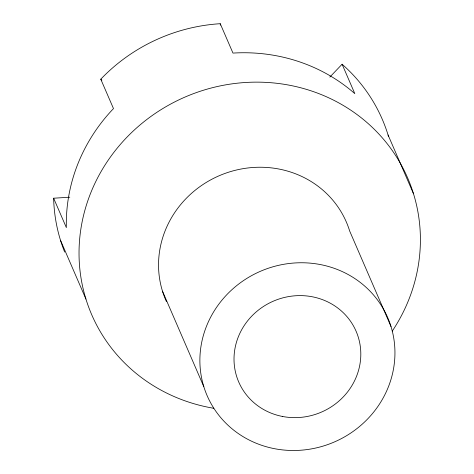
<?xml version="1.0" encoding="UTF-8"?>
<svg xmlns="http://www.w3.org/2000/svg" width="474" height="474" viewBox="0 0 474 474"><rect width="100%" height="100%" fill="white"/><g stroke="black" fill="none" stroke-linecap="round" stroke-linejoin="round"><path stroke-width="0.71" d="M329.839 77.072L342.098 64.233A172.133 162.76 -23.4 0 1 388.49 136.376M64.648 252.014A172.133 162.76 -23.4 0 1 53.639 198.209L69.802 197.208M342.098 64.233L354.813 93.627A172.133 162.76 -23.4 0 0 232.971 53.088L220.25 23.7A172.133 162.76 -23.4 0 0 100.772 79.194L101.88 80.171M388.07 134.983L413.506 193.765M391.003 326.539A98.361 93.005 -23.4 0 0 226.833 294.662A98.361 93.005 -23.4 0 0 274.399 448.671A98.361 93.005 -23.4 0 0 391.003 326.539L349.67 231.022A98.361 93.005 -23.4 0 0 223.1 174.136A98.361 93.005 -23.4 0 0 166.404 301.529M100.772 79.194L113.487 108.587A172.133 162.76 -23.4 0 0 66.354 227.603L53.639 198.209M162.487 291.19L203.82 386.707M60.494 240.277L85.93 299.058M220.25 23.7L220.292 25.169M213.762 408.28A172.133 162.76 -23.4 0 1 88.555 198.671A172.133 162.76 -23.4 0 1 325.371 96.305A172.133 162.76 -23.4 0 1 392.247 331.125M282.451 416.456A63.937 60.453 -23.4 0 0 358.249 337.067A63.937 60.453 -23.4 0 0 251.534 316.348A63.937 60.453 -23.4 0 0 282.451 416.456"/></g></svg>
